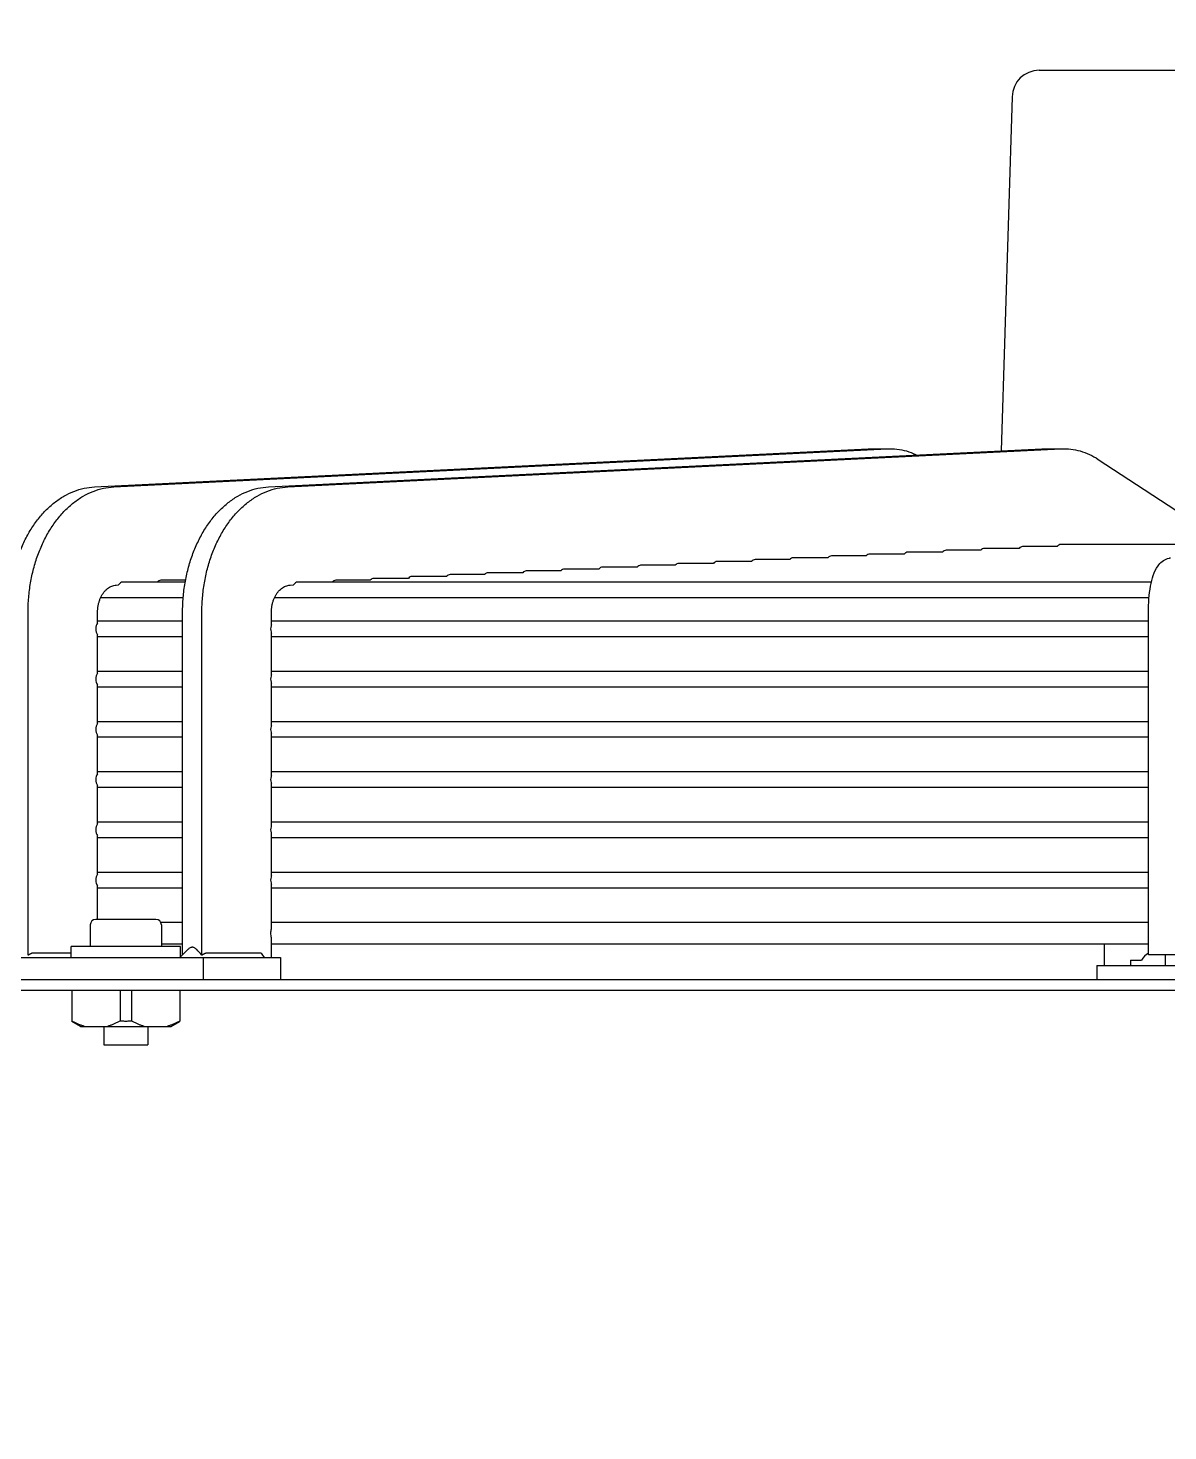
# Model space of a CAD drawing. Header units: millimetres. Extents: x 16950 to 32328, y 19251 to 29476.
# Drawn here: x 17310.36 to 17318.57, y 19600.77 to 19610.88 of the extents above; entities that cross this region are included whole.
import ezdxf

# ---------------------------------------------------------------- set-up
doc = ezdxf.new("R2010")
doc.units = ezdxf.units.MM
doc.header["$LTSCALE"] = 5
doc.layers.add('UNIT', color=6, linetype='Continuous')
doc.styles.add('SUBMITTAL', font='romans.shx', dxfattribs={"width": 0.75})
doc.dimstyles.new('SUBMITTAL', dxfattribs={"dimtxt": 0.09375, "dimasz": 0.09375, "dimexe": 0.03125, "dimexo": 0.0625, "dimgap": 0.0625, "dimtad": 0, "dimdec": 4, "dimzin": 4, "dimdsep": 46, "dimlunit": 4, "dimtxsty": 'SUBMITTAL', "dimcen": 0.09375, "dimclre": 6, "dimadec": 0, "dimazin": 0, "dimtfac": 1, "dimtdec": 0, "dimtofl": 0, "dimtmove": 0, "dimatfit": 3, "dimfxl": 0, "dimfrac": 2, "dimtolj": 1, "dimtzin": 4, "dimarcsym": 0})

msp = doc.modelspace()

# ---------------------------------------------------------------- linework, layer by layer
at = {"layer": 'UNIT'}
for p, q in [((17317.6477, 19610.5774), (17327.727, 19610.5774)), ((17317.4509, 19610.3866), (17317.373, 19607.8341)), ((17310.8391, 19607.5739), (17316.4139, 19607.8485)), ((17310.9783, 19607.5739), (17316.5531, 19607.8485)), ((17312.0918, 19607.5739), (17317.6666, 19607.8485)), ((17312.231, 19607.5739), (17317.8058, 19607.8485)), ((17316.4342, 19607.8489), (17316.5734, 19607.8489)), ((17317.687, 19607.8489), (17317.8262, 19607.8489)), ((17318.0723, 19607.7721), (17319.0092, 19607.1581)), ((17317.7763, 19607.1434), (17317.5271, 19607.1434)), ((17319.3087, 19607.1581), (17317.8031, 19607.1581)), ((17315.5738, 19607.0354), (17315.3244, 19607.0354)), ((17315.8488, 19607.0489), (17315.5994, 19607.0489)), ((17316.124, 19607.0624), (17315.8745, 19607.0624)), ((17316.3992, 19607.0759), (17316.1496, 19607.0759)), ((17316.6746, 19607.0894), (17316.4249, 19607.0894)), ((17316.95, 19607.1029), (17316.7002, 19607.1029)), ((17317.2256, 19607.1164), (17316.9757, 19607.1164)), ((17317.5014, 19607.1299), (17317.2513, 19607.1299)), ((17313.6501, 19606.9409), (17313.4011, 19606.9409)), ((17313.9248, 19606.9544), (17313.6757, 19606.9544)), ((17314.1995, 19606.9679), (17313.9504, 19606.9679)), ((17314.4742, 19606.9814), (17314.2251, 19606.9814)), ((17314.749, 19606.9949), (17314.4999, 19606.9949)), ((17315.0239, 19607.0084), (17314.7747, 19607.0084)), ((17315.2988, 19607.0219), (17315.0495, 19607.0219)), ((17310.9957, 19606.8657), (17311.012, 19606.8665)), ((17311.4925, 19606.8869), (17311.0424, 19606.8869)), ((17311.495, 19606.9004), (17311.3167, 19606.9004)), ((17312.2485, 19606.8657), (17312.2729, 19606.8669)), ((17318.4553, 19606.8869), (17312.303, 19606.8869)), ((17312.8264, 19606.9004), (17312.5775, 19606.9004)), ((17313.1009, 19606.9139), (17312.852, 19606.9139)), ((17313.3755, 19606.9274), (17313.1265, 19606.9274)), ((17310.884, 19606.7767), (17311.4782, 19606.7767)), ((17312.1367, 19606.7767), (17318.4383, 19606.7767)), ((17310.3601, 19604.1961), (17310.3601, 19606.6689)), ((17310.8612, 19606.5921), (17310.8612, 19606.6689)), ((17311.4737, 19604.1995), (17311.4737, 19606.6689)), ((17311.6128, 19604.1961), (17311.6128, 19606.6689)), ((17312.1139, 19606.5797), (17312.1139, 19606.6689)), ((17318.4335, 19604.1995), (17318.4335, 19606.6689)), ((17311.4737, 19606.605), (17310.8612, 19606.605)), ((17318.4335, 19606.605), (17312.1139, 19606.605)), ((17310.8612, 19606.2299), (17310.8612, 19606.5077)), ((17310.8612, 19606.4948), (17311.4737, 19606.4948)), ((17312.1139, 19606.2175), (17312.1139, 19606.5201)), ((17312.1139, 19606.4948), (17318.4335, 19606.4948)), ((17311.4737, 19606.2428), (17310.8612, 19606.2428)), ((17318.4335, 19606.2428), (17312.1139, 19606.2428)), ((17310.8612, 19605.8677), (17310.8612, 19606.1455)), ((17310.8612, 19606.1326), (17311.4737, 19606.1326)), ((17312.1139, 19605.8553), (17312.1139, 19606.1579)), ((17312.1139, 19606.1326), (17318.4335, 19606.1326)), ((17311.4737, 19605.8806), (17310.8612, 19605.8806)), ((17318.4335, 19605.8806), (17312.1139, 19605.8806)), ((17310.8612, 19605.5055), (17310.8612, 19605.7832)), ((17310.8612, 19605.7704), (17311.4737, 19605.7704)), ((17312.1139, 19605.4931), (17312.1139, 19605.7957)), ((17312.1139, 19605.7704), (17318.4335, 19605.7704)), ((17311.4737, 19605.5184), (17310.8612, 19605.5184)), ((17318.4335, 19605.5184), (17312.1139, 19605.5184)), ((17310.8612, 19605.1433), (17310.8612, 19605.421)), ((17312.1139, 19605.1309), (17312.1139, 19605.4334)), ((17310.8612, 19605.4081), (17311.4737, 19605.4081)), ((17312.1139, 19605.4081), (17318.4335, 19605.4081)), ((17311.4737, 19605.1562), (17310.8612, 19605.1562)), ((17318.4335, 19605.1562), (17312.1139, 19605.1562)), ((17310.8612, 19604.7811), (17310.8612, 19605.0588)), ((17310.8612, 19605.0459), (17311.4737, 19605.0459)), ((17312.1139, 19604.7687), (17312.1139, 19605.0712)), ((17312.1139, 19605.0459), (17318.4335, 19605.0459)), ((17311.4737, 19604.794), (17310.8612, 19604.794)), ((17318.4335, 19604.794), (17312.1139, 19604.794)), ((17312.1139, 19604.3906), (17312.1139, 19604.709)), ((17310.8612, 19604.4554), (17310.8612, 19604.6966)), ((17310.8612, 19604.6837), (17311.4737, 19604.6837)), ((17312.1139, 19604.6837), (17318.4335, 19604.6837)), ((17310.8087, 19604.416), (17310.8087, 19604.2585)), ((17311.2811, 19604.4554), (17310.8481, 19604.4554)), ((17311.4737, 19604.4318), (17311.3172, 19604.4318)), ((17311.3205, 19604.416), (17311.3205, 19604.2585)), ((17318.4335, 19604.4318), (17312.1139, 19604.4318)), ((17312.1139, 19604.1798), (17312.1139, 19604.3194)), ((17310.6709, 19604.2126), (17310.4019, 19604.2126)), ((17311.4583, 19604.2585), (17310.6709, 19604.2585)), ((17310.6709, 19604.1798), (17310.6709, 19604.2585)), ((17311.3205, 19604.2782), (17311.4737, 19604.2782)), ((17311.4583, 19604.1842), (17311.4583, 19604.2585)), ((17312.039, 19604.2126), (17311.6546, 19604.2126)), ((17312.1139, 19604.2782), (17318.4335, 19604.2782)), ((17318.117, 19604.1227), (17318.117, 19604.2782)), ((17318.6304, 19604.1995), (17318.4335, 19604.1995)), ((17318.5563, 19604.1227), (17318.5563, 19604.1995)), ((17309.951, 19604.1798), (17312.1782, 19604.1798)), ((17311.6214, 19604.1798), (17311.6214, 19604.0223)), ((17312.1782, 19604.1798), (17312.1782, 19604.0223)), ((17318.0613, 19604.1227), (17327.3133, 19604.1227)), ((17318.0613, 19604.1227), (17318.0613, 19604.0223)), ((17318.305, 19604.1621), (17318.3837, 19604.1621)), ((17318.305, 19604.1621), (17318.305, 19604.1227)), ((17305.8172, 19604.0223), (17339.5574, 19604.0223)), ((17339.5574, 19603.9436), (17305.8172, 19603.9436)), ((17310.6749, 19603.9436), (17310.6749, 19603.7214)), ((17311.0228, 19603.9436), (17311.0228, 19603.7214)), ((17311.1064, 19603.9436), (17311.1064, 19603.7214)), ((17311.4543, 19603.9436), (17311.4543, 19603.7214)), ((17310.7378, 19603.6837), (17310.6749, 19603.7201)), ((17311.3914, 19603.6837), (17311.4543, 19603.7201)), ((17310.7378, 19603.6837), (17311.3914, 19603.6837)), ((17310.9071, 19603.6837), (17310.9071, 19603.5499)), ((17311.2221, 19603.6837), (17311.2221, 19603.5499)), ((17310.9071, 19603.5499), (17311.2221, 19603.5499))]:
    msp.add_line(p, q, dxfattribs=at)
for centre, radius, start, end in [((17317.6477, 19610.3806), 0.1969, 90, 178.25151), ((17310.8481, 19604.416), 0.0394, 90, 180), ((17311.2811, 19604.416), 0.0394, 0, 90), ((17318.5707, 19604.027), 0.2307, 126.49726, 144.15266)]:
    msp.add_arc(centre, radius, start, end, dxfattribs=at)
for centre, major_axis, ratio, start_param, end_param in [((17317.5271, 19607.0882), (0, -0.0551), 0.712077, 3.141517, 3.8564199), ((17317.8031, 19607.103), (0, -0.0551), 0.71258, 3.1415074, 3.8909101), ((17315.3244, 19606.9803), (0, -0.0551), 0.7097366, 3.1415642, 3.8564713), ((17315.5994, 19606.9938), (0, -0.0551), 0.7099252, 3.141561, 3.8564678), ((17315.8745, 19607.0073), (0, -0.0551), 0.7101349, 3.1415573, 3.8564638), ((17316.1496, 19607.0208), (0, -0.0551), 0.710369, 3.141553, 3.8564592), ((17316.4249, 19607.0343), (0, -0.0551), 0.7106314, 3.1415481, 3.8564538), ((17316.7002, 19607.0477), (0, -0.0551), 0.7109269, 3.1415422, 3.8564474), ((17316.9757, 19607.0612), (0, -0.0551), 0.7112612, 3.1415352, 3.8564398), ((17317.2513, 19607.0747), (0, -0.0551), 0.7116416, 3.1415269, 3.8564308), ((17313.4011, 19606.8858), (0, -0.0551), 0.7088222, 3.1415778, 3.8564861), ((17313.6757, 19606.8993), (0, -0.0551), 0.7089205, 3.1415765, 3.8564847), ((17313.9504, 19606.9128), (0, -0.0551), 0.7090275, 3.141575, 3.8564831), ((17314.2251, 19606.9263), (0, -0.0551), 0.7091442, 3.1415734, 3.8564813), ((17314.4999, 19606.9398), (0, -0.0551), 0.7092719, 3.1415715, 3.8564792), ((17314.7747, 19606.9533), (0, -0.0551), 0.7094121, 3.1415694, 3.8564769), ((17315.0495, 19606.9668), (0, -0.0551), 0.7095663, 3.1415669, 3.8564743), ((17311.0424, 19606.8318), (0, -0.0551), 0.7079972, 3.1415858, 4.0326206), ((17311.3167, 19606.8453), (0, -0.0551), 0.7080429, 3.1415852, 3.8564942), ((17312.303, 19606.8318), (0, -0.0551), 0.7084995, 3.1415818, 4.0233013), ((17312.5775, 19606.8453), (0, -0.0551), 0.708571, 3.141581, 3.8564896), ((17312.852, 19606.8588), (0, -0.0551), 0.7086482, 3.14158, 3.8564885), ((17313.1265, 19606.8723), (0, -0.0551), 0.7087318, 3.141579, 3.8564874), ((17310.8863, 19606.5499), (0, -0.0551), 0.7079678, 3.8398095, 4.712382), ((17310.8863, 19606.5499), (0, -0.0551), 0.7079678, 4.7123959, 5.5849684), ((17310.8863, 19606.1877), (0, -0.0551), 0.7079678, 3.8398095, 4.712382), ((17310.8863, 19606.1877), (0, -0.0551), 0.7079678, 4.7123959, 5.5849684), ((17310.8863, 19605.8255), (0, -0.0551), 0.7079678, 3.8398095, 4.712382), ((17310.8863, 19605.8255), (0, -0.0551), 0.7079678, 4.7123959, 5.5849684), ((17310.8863, 19605.4633), (0, -0.0551), 0.7079678, 3.8398095, 4.712382), ((17310.8863, 19605.4633), (0, -0.0551), 0.7079678, 4.7123959, 5.5849684), ((17310.8863, 19605.1011), (0, -0.0551), 0.7079678, 3.8398095, 4.712382), ((17310.8863, 19605.1011), (0, -0.0551), 0.7079678, 4.7123959, 5.5849684), ((17310.8863, 19604.7389), (0, -0.0551), 0.7079678, 3.8398095, 4.712382), ((17310.8863, 19604.7389), (0, -0.0551), 0.7079678, 4.7123959, 5.5849684), ((17313.035, 19605.5884), (0, -1.969), 0.7071068, 5.4860047, 5.5095695)]:
    msp.add_ellipse(centre, major_axis=major_axis, ratio=ratio, start_param=start_param, end_param=end_param, dxfattribs=at)
for points in [[(17316.4159, 19607.8485), (17316.422, 19607.8488), (17316.4281, 19607.8489), (17316.4342, 19607.8489)], [(17317.6687, 19607.8485), (17317.6748, 19607.8488), (17317.6809, 19607.8489), (17317.687, 19607.8489)], [(17311.4538, 19604.1798), (17311.47, 19604.1956), (17311.4859, 19604.2117), (17311.5015, 19604.228)], [(17310.7661, 19603.6837), (17310.7629, 19603.6847), (17310.7564, 19603.6867), (17310.7467, 19603.6899), (17310.7369, 19603.6935), (17310.727, 19603.6973), (17310.717, 19603.7015), (17310.7068, 19603.7059), (17310.6965, 19603.7107), (17310.6858, 19603.7158), (17310.6785, 19603.7195), (17310.6749, 19603.7214)], [(17311.0228, 19603.7214), (17311.0191, 19603.7195), (17311.0117, 19603.7158), (17311.001, 19603.7106), (17310.9905, 19603.7058), (17310.9803, 19603.7013), (17310.9703, 19603.6972), (17310.9605, 19603.6934), (17310.9508, 19603.6899), (17310.9412, 19603.6866), (17310.9348, 19603.6847), (17310.9316, 19603.6837)], [(17311.1064, 19603.7214), (17311.1017, 19603.7211), (17311.0925, 19603.7206), (17311.0785, 19603.7202), (17311.0646, 19603.72), (17311.0507, 19603.7202), (17311.0367, 19603.7206), (17311.0275, 19603.7211), (17311.0228, 19603.7214)], [(17311.1976, 19603.6837), (17311.1944, 19603.6847), (17311.1879, 19603.6867), (17311.1782, 19603.6899), (17311.1684, 19603.6935), (17311.1585, 19603.6973), (17311.1485, 19603.7015), (17311.1383, 19603.7059), (17311.128, 19603.7107), (17311.1173, 19603.7158), (17311.11, 19603.7195), (17311.1064, 19603.7214)], [(17311.4543, 19603.7214), (17311.4506, 19603.7195), (17311.4432, 19603.7158), (17311.4325, 19603.7106), (17311.422, 19603.7058), (17311.4118, 19603.7013), (17311.4018, 19603.6972), (17311.392, 19603.6934), (17311.3823, 19603.6899), (17311.3727, 19603.6866), (17311.3663, 19603.6847), (17311.3631, 19603.6837)]]:
    msp.add_open_spline(points, degree=3, dxfattribs=at)
for points, knots in [([(17316.5531, 19607.8484), (17316.5759, 19607.8496), (17316.599, 19607.8488), (17316.6218, 19607.8461), (17316.6446, 19607.8435), (17316.6673, 19607.8389), (17316.6897, 19607.8325), (17316.712, 19607.8261), (17316.7342, 19607.8178), (17316.7559, 19607.8077), (17316.7585, 19607.8065), (17316.7611, 19607.8053), (17316.7636, 19607.8041)], [0, 0, 0, 0, 0.25037629, 0.25037629, 0.25037629, 0.50056405, 0.50056405, 0.50056405, 0.75075182, 0.75075182, 0.75075182, 0.78029111, 0.78029111, 0.78029111, 0.78029111]), ([(17317.8058, 19607.8484), (17317.8287, 19607.8496), (17317.8517, 19607.8488), (17317.8745, 19607.8461), (17317.8974, 19607.8435), (17317.92, 19607.8389), (17317.9424, 19607.8325), (17317.9648, 19607.8261), (17317.9869, 19607.8178), (17318.0087, 19607.8077), (17318.0304, 19607.7976), (17318.0517, 19607.7858), (17318.0724, 19607.7722)], [0, 0, 0, 0, 0.2503763, 0.2503763, 0.2503763, 0.5005641, 0.5005641, 0.5005641, 0.7507518, 0.7507518, 0.7507518, 1, 1, 1, 1]), ([(17310.2209, 19606.6689), (17310.2209, 19606.7044), (17310.2224, 19606.7403), (17310.2254, 19606.7757), (17310.2284, 19606.8112), (17310.2328, 19606.8461), (17310.2387, 19606.8808), (17310.2446, 19606.9154), (17310.252, 19606.9498), (17310.2608, 19606.9833), (17310.2695, 19607.0167), (17310.2796, 19607.0493), (17310.2911, 19607.081), (17310.3026, 19607.1128), (17310.3155, 19607.1438), (17310.3295, 19607.1734), (17310.3436, 19607.203), (17310.3588, 19607.2313), (17310.3752, 19607.2583), (17310.3916, 19607.2854), (17310.4093, 19607.3112), (17310.4278, 19607.3354), (17310.4464, 19607.3595), (17310.4659, 19607.382), (17310.4863, 19607.4029), (17310.5068, 19607.4237), (17310.5282, 19607.443), (17310.5502, 19607.4603), (17310.5723, 19607.4777), (17310.5949, 19607.4931), (17310.6183, 19607.5066), (17310.6416, 19607.5201), (17310.6656, 19607.5318), (17310.6899, 19607.5413), (17310.7142, 19607.5509), (17310.7387, 19607.5583), (17310.7637, 19607.5638), (17310.7886, 19607.5692), (17310.8139, 19607.5726), (17310.8391, 19607.5738)], [0, 0, 0, 0, 0.076921, 0.076921, 0.076921, 0.1538421, 0.1538421, 0.1538421, 0.2307631, 0.2307631, 0.2307631, 0.3076842, 0.3076842, 0.3076842, 0.3846052, 0.3846052, 0.3846052, 0.4615263, 0.4615263, 0.4615263, 0.5384473, 0.5384473, 0.5384473, 0.6153684, 0.6153684, 0.6153684, 0.6922894, 0.6922894, 0.6922894, 0.7692105, 0.7692105, 0.7692105, 0.8461315, 0.8461315, 0.8461315, 0.9230526, 0.9230526, 0.9230526, 1, 1, 1, 1]), ([(17310.3601, 19606.6689), (17310.3601, 19606.7044), (17310.3616, 19606.7403), (17310.3646, 19606.7757), (17310.3675, 19606.8112), (17310.372, 19606.8461), (17310.3779, 19606.8808), (17310.3838, 19606.9154), (17310.3912, 19606.9498), (17310.4, 19606.9833), (17310.4087, 19607.0167), (17310.4188, 19607.0493), (17310.4303, 19607.081), (17310.4418, 19607.1128), (17310.4547, 19607.1438), (17310.4687, 19607.1734), (17310.4828, 19607.203), (17310.498, 19607.2313), (17310.5144, 19607.2583), (17310.5308, 19607.2854), (17310.5485, 19607.3112), (17310.567, 19607.3354), (17310.5856, 19607.3595), (17310.6051, 19607.382), (17310.6255, 19607.4029), (17310.646, 19607.4237), (17310.6674, 19607.443), (17310.6894, 19607.4603), (17310.7115, 19607.4777), (17310.7341, 19607.4931), (17310.7574, 19607.5066), (17310.7808, 19607.5201), (17310.8048, 19607.5318), (17310.8291, 19607.5413), (17310.8534, 19607.5509), (17310.8779, 19607.5583), (17310.9029, 19607.5638), (17310.9278, 19607.5692), (17310.9531, 19607.5726), (17310.9783, 19607.5738)], [0, 0, 0, 0, 0.076921, 0.076921, 0.076921, 0.1538421, 0.1538421, 0.1538421, 0.2307631, 0.2307631, 0.2307631, 0.3076842, 0.3076842, 0.3076842, 0.3846052, 0.3846052, 0.3846052, 0.4615263, 0.4615263, 0.4615263, 0.5384473, 0.5384473, 0.5384473, 0.6153684, 0.6153684, 0.6153684, 0.6922894, 0.6922894, 0.6922894, 0.7692105, 0.7692105, 0.7692105, 0.8461315, 0.8461315, 0.8461315, 0.9230526, 0.9230526, 0.9230526, 1, 1, 1, 1]), ([(17311.4737, 19606.6689), (17311.4737, 19606.7044), (17311.4752, 19606.7403), (17311.4781, 19606.7757), (17311.4811, 19606.8112), (17311.4855, 19606.8461), (17311.4914, 19606.8808), (17311.4974, 19606.9154), (17311.5048, 19606.9498), (17311.5135, 19606.9833), (17311.5223, 19607.0167), (17311.5324, 19607.0493), (17311.5439, 19607.081), (17311.5553, 19607.1128), (17311.5682, 19607.1438), (17311.5823, 19607.1734), (17311.5963, 19607.203), (17311.6115, 19607.2313), (17311.6279, 19607.2583), (17311.6444, 19607.2854), (17311.662, 19607.3112), (17311.6806, 19607.3354), (17311.6992, 19607.3595), (17311.7186, 19607.382), (17311.7391, 19607.4029), (17311.7595, 19607.4237), (17311.7809, 19607.443), (17311.803, 19607.4603), (17311.825, 19607.4777), (17311.8477, 19607.4931), (17311.871, 19607.5066), (17311.8943, 19607.5201), (17311.9184, 19607.5318), (17311.9427, 19607.5413), (17311.967, 19607.5509), (17311.9915, 19607.5583), (17312.0164, 19607.5638), (17312.0414, 19607.5692), (17312.0667, 19607.5726), (17312.0918, 19607.5738)], [0, 0, 0, 0, 0.076921, 0.076921, 0.076921, 0.1538421, 0.1538421, 0.1538421, 0.2307631, 0.2307631, 0.2307631, 0.3076842, 0.3076842, 0.3076842, 0.3846052, 0.3846052, 0.3846052, 0.4615263, 0.4615263, 0.4615263, 0.5384473, 0.5384473, 0.5384473, 0.6153684, 0.6153684, 0.6153684, 0.6922894, 0.6922894, 0.6922894, 0.7692105, 0.7692105, 0.7692105, 0.8461315, 0.8461315, 0.8461315, 0.9230526, 0.9230526, 0.9230526, 1, 1, 1, 1]), ([(17311.6128, 19606.6689), (17311.6128, 19606.7044), (17311.6144, 19606.7403), (17311.6173, 19606.7757), (17311.6203, 19606.8112), (17311.6247, 19606.8461), (17311.6306, 19606.8808), (17311.6366, 19606.9154), (17311.644, 19606.9498), (17311.6527, 19606.9833), (17311.6615, 19607.0167), (17311.6716, 19607.0493), (17311.683, 19607.081), (17311.6945, 19607.1128), (17311.7074, 19607.1438), (17311.7215, 19607.1734), (17311.7355, 19607.203), (17311.7507, 19607.2313), (17311.7671, 19607.2583), (17311.7836, 19607.2854), (17311.8012, 19607.3112), (17311.8198, 19607.3354), (17311.8383, 19607.3595), (17311.8578, 19607.382), (17311.8783, 19607.4029), (17311.8987, 19607.4237), (17311.9201, 19607.443), (17311.9422, 19607.4603), (17311.9642, 19607.4777), (17311.9869, 19607.4931), (17312.0102, 19607.5066), (17312.0335, 19607.5201), (17312.0576, 19607.5318), (17312.0819, 19607.5413), (17312.1062, 19607.5509), (17312.1307, 19607.5583), (17312.1556, 19607.5638), (17312.1806, 19607.5692), (17312.2059, 19607.5726), (17312.231, 19607.5738)], [0, 0, 0, 0, 0.076921, 0.076921, 0.076921, 0.1538421, 0.1538421, 0.1538421, 0.2307631, 0.2307631, 0.2307631, 0.3076842, 0.3076842, 0.3076842, 0.3846052, 0.3846052, 0.3846052, 0.4615263, 0.4615263, 0.4615263, 0.5384473, 0.5384473, 0.5384473, 0.6153684, 0.6153684, 0.6153684, 0.6922894, 0.6922894, 0.6922894, 0.7692105, 0.7692105, 0.7692105, 0.8461315, 0.8461315, 0.8461315, 0.9230526, 0.9230526, 0.9230526, 1, 1, 1, 1]), ([(17318.4335, 19606.6689), (17318.4335, 19606.7017), (17318.4348, 19606.7345), (17318.44, 19606.7979), (17318.4439, 19606.8283), (17318.4543, 19606.8852), (17318.4607, 19606.9115), (17318.4773, 19606.9601), (17318.4868, 19606.9825), (17318.5106, 19607.0152), (17318.5197, 19607.0257), (17318.5458, 19607.0462), (17318.564, 19607.0562), (17318.5881, 19607.0608), (17318.5903, 19607.0612), (17318.5925, 19607.0615)], [1.5707963, 1.5707963, 1.5707963, 1.5707963, 1.8779743, 1.8779743, 2.1851522, 2.1851522, 2.4923302, 2.4923302, 2.7995081, 2.7995081, 2.9409737, 2.9409737, 3.0918576, 3.0918576, 3.1066861, 3.1066861, 3.1066861, 3.1066861]), ([(17310.8612, 19606.6689), (17310.8612, 19606.6766), (17310.8615, 19606.6844), (17310.8622, 19606.692), (17310.8628, 19606.6997), (17310.8638, 19606.7074), (17310.8651, 19606.7149), (17310.8664, 19606.7224), (17310.8679, 19606.7299), (17310.8699, 19606.7371), (17310.8718, 19606.7444), (17310.874, 19606.7515), (17310.8765, 19606.7584), (17310.879, 19606.7653), (17310.8817, 19606.772), (17310.8848, 19606.7784), (17310.8878, 19606.7849), (17310.8912, 19606.7911), (17310.8947, 19606.797), (17310.8983, 19606.8028), (17310.9021, 19606.8084), (17310.9062, 19606.8137), (17310.9102, 19606.8189), (17310.9145, 19606.8238), (17310.9189, 19606.8284), (17310.9234, 19606.8329), (17310.928, 19606.8371), (17310.9328, 19606.8409), (17310.9376, 19606.8446), (17310.9426, 19606.848), (17310.9476, 19606.851), (17310.9527, 19606.8539), (17310.9579, 19606.8564), (17310.9632, 19606.8585), (17310.9685, 19606.8606), (17310.9739, 19606.8622), (17310.9793, 19606.8634), (17310.9847, 19606.8646), (17310.9902, 19606.8653), (17310.9957, 19606.8656)], [0, 0, 0, 0, 0.076921, 0.076921, 0.076921, 0.153842, 0.153842, 0.153842, 0.230763, 0.230763, 0.230763, 0.307684, 0.307684, 0.307684, 0.384605, 0.384605, 0.384605, 0.461526, 0.461526, 0.461526, 0.538447, 0.538447, 0.538447, 0.615368, 0.615368, 0.615368, 0.692289, 0.692289, 0.692289, 0.7692101, 0.7692101, 0.7692101, 0.8461311, 0.8461311, 0.8461311, 0.9230521, 0.9230521, 0.9230521, 1, 1, 1, 1]), ([(17312.1139, 19606.6689), (17312.1139, 19606.6766), (17312.1143, 19606.6844), (17312.1149, 19606.692), (17312.1156, 19606.6997), (17312.1165, 19606.7074), (17312.1178, 19606.7149), (17312.1191, 19606.7224), (17312.1207, 19606.7299), (17312.1226, 19606.7371), (17312.1245, 19606.7444), (17312.1267, 19606.7515), (17312.1292, 19606.7584), (17312.1317, 19606.7653), (17312.1345, 19606.772), (17312.1375, 19606.7784), (17312.1406, 19606.7849), (17312.1439, 19606.7911), (17312.1475, 19606.797), (17312.1511, 19606.8028), (17312.1549, 19606.8084), (17312.1589, 19606.8137), (17312.1629, 19606.8189), (17312.1672, 19606.8238), (17312.1717, 19606.8284), (17312.1761, 19606.8329), (17312.1807, 19606.8371), (17312.1855, 19606.8409), (17312.1903, 19606.8446), (17312.1953, 19606.848), (17312.2004, 19606.851), (17312.2055, 19606.8539), (17312.2107, 19606.8564), (17312.216, 19606.8585), (17312.2212, 19606.8606), (17312.2266, 19606.8622), (17312.2321, 19606.8634), (17312.2375, 19606.8646), (17312.2429, 19606.8653), (17312.2485, 19606.8656)], [0, 0, 0, 0, 0.076921, 0.076921, 0.076921, 0.153842, 0.153842, 0.153842, 0.230763, 0.230763, 0.230763, 0.307684, 0.307684, 0.307684, 0.384605, 0.384605, 0.384605, 0.461526, 0.461526, 0.461526, 0.538447, 0.538447, 0.538447, 0.615368, 0.615368, 0.615368, 0.692289, 0.692289, 0.692289, 0.7692101, 0.7692101, 0.7692101, 0.8461311, 0.8461311, 0.8461311, 0.9230521, 0.9230521, 0.9230521, 1, 1, 1, 1]), ([(17312.1139, 19606.5797), (17312.1127, 19606.5768), (17312.1116, 19606.5738), (17312.1089, 19606.5647), (17312.1077, 19606.5567), (17312.1077, 19606.5499)], [0.754611842, 0.754611842, 0.754611842, 0.754611842, 0.778331745, 0.778331745, 0.830133896, 0.830133896, 0.830133896, 0.830133896]), ([(17312.1077, 19606.5499), (17312.1077, 19606.5431), (17312.1089, 19606.5351), (17312.1116, 19606.5259), (17312.1127, 19606.5229), (17312.1139, 19606.5201)], [0, 0, 0, 0, 0.051802151, 0.051802151, 0.075522054, 0.075522054, 0.075522054, 0.075522054]), ([(17312.1139, 19606.2175), (17312.1127, 19606.2146), (17312.1116, 19606.2116), (17312.1089, 19606.2025), (17312.1077, 19606.1945), (17312.1077, 19606.1877)], [0.754611842, 0.754611842, 0.754611842, 0.754611842, 0.778331745, 0.778331745, 0.830133896, 0.830133896, 0.830133896, 0.830133896]), ([(17312.1077, 19606.1877), (17312.1077, 19606.1809), (17312.1089, 19606.1729), (17312.1116, 19606.1637), (17312.1127, 19606.1607), (17312.1139, 19606.1579)], [0, 0, 0, 0, 0.051802151, 0.051802151, 0.075522054, 0.075522054, 0.075522054, 0.075522054]), ([(17312.1139, 19605.8553), (17312.1127, 19605.8524), (17312.1116, 19605.8494), (17312.1089, 19605.8403), (17312.1077, 19605.8323), (17312.1077, 19605.8255)], [-0.075522054, -0.075522054, -0.075522054, -0.075522054, -0.051802151, -0.051802151, 0, 0, 0, 0]), ([(17312.1077, 19605.8255), (17312.1077, 19605.8187), (17312.1089, 19605.8107), (17312.1116, 19605.8015), (17312.1127, 19605.7985), (17312.1139, 19605.7957)], [-0.830133896, -0.830133896, -0.830133896, -0.830133896, -0.778331745, -0.778331745, -0.754611842, -0.754611842, -0.754611842, -0.754611842]), ([(17312.1139, 19605.4931), (17312.1127, 19605.4902), (17312.1116, 19605.4872), (17312.1089, 19605.4781), (17312.1077, 19605.4701), (17312.1077, 19605.4633)], [-0.075522054, -0.075522054, -0.075522054, -0.075522054, -0.051802151, -0.051802151, 0, 0, 0, 0]), ([(17312.1077, 19605.4633), (17312.1077, 19605.4565), (17312.1089, 19605.4485), (17312.1116, 19605.4393), (17312.1127, 19605.4363), (17312.1139, 19605.4334)], [-0.830133897, -0.830133897, -0.830133897, -0.830133897, -0.778331746, -0.778331746, -0.754611843, -0.754611843, -0.754611843, -0.754611843]), ([(17312.1139, 19605.1309), (17312.1127, 19605.128), (17312.1116, 19605.125), (17312.1089, 19605.1159), (17312.1077, 19605.1079), (17312.1077, 19605.1011)], [-0.075522054, -0.075522054, -0.075522054, -0.075522054, -0.051802151, -0.051802151, 0, 0, 0, 0]), ([(17312.1077, 19605.1011), (17312.1077, 19605.0943), (17312.1089, 19605.0863), (17312.1116, 19605.0771), (17312.1127, 19605.0741), (17312.1139, 19605.0712)], [-0.830133897, -0.830133897, -0.830133897, -0.830133897, -0.77830675, -0.77830675, -0.754610412, -0.754610412, -0.754610412, -0.754610412]), ([(17312.1139, 19604.7687), (17312.1127, 19604.7658), (17312.1116, 19604.7628), (17312.1089, 19604.7537), (17312.1077, 19604.7457), (17312.1077, 19604.7389)], [-0.075522054, -0.075522054, -0.075522054, -0.075522054, -0.051802151, -0.051802151, 0, 0, 0, 0]), ([(17312.1077, 19604.7389), (17312.1077, 19604.7321), (17312.1089, 19604.7241), (17312.1116, 19604.7149), (17312.1127, 19604.7119), (17312.1139, 19604.709)], [0, 0, 0, 0, 0.051802151, 0.051802151, 0.075522054, 0.075522054, 0.075522054, 0.075522054]), ([(17312.1139, 19604.3906), (17312.1132, 19604.3885), (17312.1125, 19604.3864), (17312.1093, 19604.3756), (17312.1077, 19604.3645), (17312.1077, 19604.355)], [1.067161101, 1.067161101, 1.067161101, 1.067161101, 1.084108004, 1.084108004, 1.156260963, 1.156260963, 1.156260963, 1.156260963]), ([(17312.1077, 19604.355), (17312.1077, 19604.3455), (17312.1093, 19604.3344), (17312.1125, 19604.3236), (17312.1132, 19604.3215), (17312.1139, 19604.3194)], [-1.156260963, -1.156260963, -1.156260963, -1.156260963, -1.084108004, -1.084108004, -1.067161101, -1.067161101, -1.067161101, -1.067161101]), ([(17310.4019, 19604.2126), (17310.4007, 19604.2126), (17310.3995, 19604.2126), (17310.3983, 19604.2125), (17310.3971, 19604.2124), (17310.3959, 19604.2123), (17310.3947, 19604.2121), (17310.3935, 19604.2119), (17310.3923, 19604.2117), (17310.3911, 19604.2114), (17310.391, 19604.2114), (17310.3909, 19604.2114), (17310.3908, 19604.2114), (17310.3897, 19604.2111), (17310.3886, 19604.2108), (17310.3875, 19604.2105), (17310.3863, 19604.2101), (17310.3851, 19604.2097), (17310.3838, 19604.2093), (17310.3826, 19604.2088), (17310.3814, 19604.2084), (17310.3801, 19604.2078), (17310.3798, 19604.2077), (17310.3795, 19604.2076), (17310.3792, 19604.2074), (17310.3783, 19604.207), (17310.3773, 19604.2066), (17310.3764, 19604.2061), (17310.3751, 19604.2055), (17310.3738, 19604.2048), (17310.3725, 19604.2041), (17310.3712, 19604.2033), (17310.3699, 19604.2026), (17310.3685, 19604.2017), (17310.3678, 19604.2013), (17310.3671, 19604.2008), (17310.3664, 19604.2004), (17310.3657, 19604.2), (17310.3651, 19604.1995), (17310.3644, 19604.1991), (17310.363, 19604.1981), (17310.3616, 19604.1971), (17310.3601, 19604.1961)], [0, 0, 0, 0, 0.0909091, 0.0909091, 0.0909091, 0.1818182, 0.1818182, 0.1818182, 0.2727273, 0.2727273, 0.2727273, 0.2796798, 0.2796798, 0.2796798, 0.3636364, 0.3636364, 0.3636364, 0.4545455, 0.4545455, 0.4545455, 0.5454545, 0.5454545, 0.5454545, 0.5668519, 0.5668519, 0.5668519, 0.6363636, 0.6363636, 0.6363636, 0.7272727, 0.7272727, 0.7272727, 0.8181818, 0.8181818, 0.8181818, 0.8653178, 0.8653178, 0.8653178, 0.9090909, 0.9090909, 0.9090909, 1, 1, 1, 1]), ([(17311.6128, 19604.1961), (17311.5983, 19604.2137), (17311.5863, 19604.2275), (17311.5698, 19604.2427), (17311.5641, 19604.247), (17311.5557, 19604.2514), (17311.5528, 19604.2526), (17311.5477, 19604.2538), (17311.5455, 19604.2541), (17311.541, 19604.2541), (17311.5388, 19604.2538), (17311.5337, 19604.2526), (17311.5308, 19604.2514), (17311.5224, 19604.247), (17311.5167, 19604.2427), (17311.5078, 19604.2345), (17311.5047, 19604.2314), (17311.5015, 19604.228)], [-0.853538, -0.853538, -0.853538, -0.853538, -0.64697322, -0.64697322, -0.53019502, -0.53019502, -0.4705504, -0.4705504, -0.42676965, -0.42676965, -0.38298892, -0.38298892, -0.32334436, -0.32334436, -0.20656641, -0.20656641, -0.14841074, -0.14841074, -0.14841074, -0.14841074]), ([(17311.6546, 19604.2126), (17311.6534, 19604.2126), (17311.6522, 19604.2126), (17311.651, 19604.2125), (17311.6498, 19604.2124), (17311.6487, 19604.2123), (17311.6475, 19604.2121), (17311.6463, 19604.2119), (17311.6451, 19604.2117), (17311.6439, 19604.2114), (17311.6438, 19604.2114), (17311.6437, 19604.2114), (17311.6436, 19604.2114), (17311.6425, 19604.2111), (17311.6414, 19604.2108), (17311.6402, 19604.2105), (17311.639, 19604.2101), (17311.6378, 19604.2097), (17311.6366, 19604.2093), (17311.6354, 19604.2088), (17311.6341, 19604.2084), (17311.6329, 19604.2078), (17311.6326, 19604.2077), (17311.6323, 19604.2076), (17311.632, 19604.2074), (17311.631, 19604.207), (17311.6301, 19604.2066), (17311.6291, 19604.2061), (17311.6278, 19604.2055), (17311.6265, 19604.2048), (17311.6252, 19604.2041), (17311.6239, 19604.2033), (17311.6226, 19604.2026), (17311.6213, 19604.2017), (17311.6206, 19604.2013), (17311.6199, 19604.2008), (17311.6191, 19604.2004), (17311.6185, 19604.2), (17311.6178, 19604.1995), (17311.6171, 19604.1991), (17311.6157, 19604.1981), (17311.6143, 19604.1971), (17311.6128, 19604.1961)], [0, 0, 0, 0, 0.0909091, 0.0909091, 0.0909091, 0.1818182, 0.1818182, 0.1818182, 0.2727273, 0.2727273, 0.2727273, 0.2797096, 0.2797096, 0.2797096, 0.3636364, 0.3636364, 0.3636364, 0.4545455, 0.4545455, 0.4545455, 0.5454545, 0.5454545, 0.5454545, 0.5668899, 0.5668899, 0.5668899, 0.6363636, 0.6363636, 0.6363636, 0.7272727, 0.7272727, 0.7272727, 0.8181818, 0.8181818, 0.8181818, 0.8653352, 0.8653352, 0.8653352, 0.9090909, 0.9090909, 0.9090909, 1, 1, 1, 1]), ([(17310.6749, 19603.7214), (17310.6749, 19603.7211), (17310.6749, 19603.7206), (17310.6749, 19603.7202), (17310.6749, 19603.7201), (17310.6749, 19603.7201)], [0, 0, 0, 0, 0.16666667, 0.33333333, 0.5, 0.5, 0.5, 0.5])]:
    msp.add_open_spline(points, degree=3, knots=knots, dxfattribs=at)

# ---------------------------------------------------------------- leaders
msp.add_leader([(17251.8755, 19600.7667), (17266.5401, 19614.8826), (17383.7891, 19614.8826)], dimstyle='SUBMITTAL', override={"dimscale": 36, "dimarcsym": 1}, dxfattribs=at)

doc.saveas('drawing.dxf')
